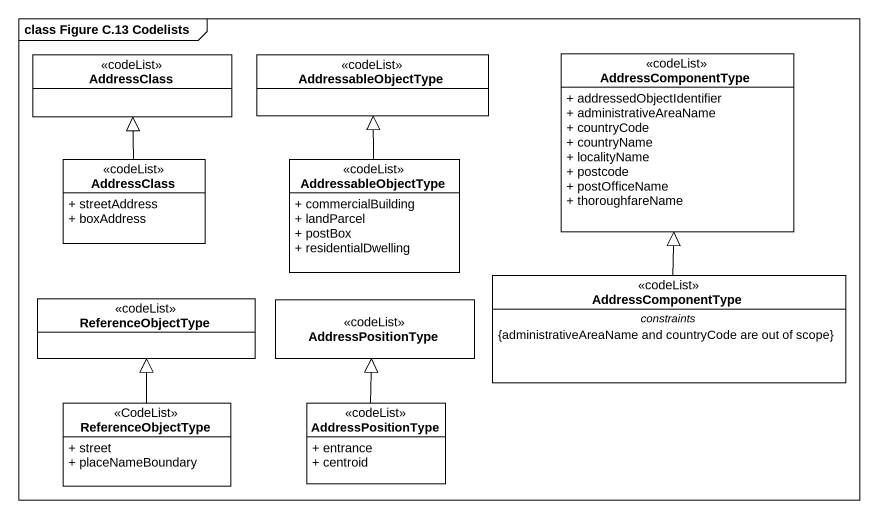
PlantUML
@startuml
mainframe class Figure C.13 Codelists
hide circle
hide empty members
skinparam classAttributeIconSize 0
class AddressClass <<codeList>> #FFFFFF
class AddressableObjectType <<codeList>> #FFFFFF
class AddressComponentType <<codeList>> #FFFFFF {
  + addressedObjectIdentifier
  + administrativeAreaName
  + countryCode
  + countryName
  + localityName
  + postcode
  + postOfficeName
  + thoroughfareName
}
class "AddressClass" as AddressClass_2 <<codeList>> #FFFFFF {
  + streetAddress
  + boxAddress
}
class "AddressableObjectType" as AddressableObjectType_2 <<codeList>> #FFFFFF {
  + commercialBuilding
  + landParcel
  + postBox
  + residentialDwelling
}
class "AddressComponentType" as AddressComponentType_2 <<codeList>> #FFFFFF {
  -- constraints --
  {administrativeAreaName and countryCode are out of scope}
}
class ReferenceObjectType <<codeList>> #FFFFFF
class AddressPositionType <<codeList>> #FFFFFF
class "ReferenceObjectType" as ReferenceObjectType_2 <<CodeList>> #FFFFFF {
  + street
  + placeNameBoundary
}
class "AddressPositionType" as AddressPositionType_2 <<codeList>> #FFFFFF {
  + entrance
  + centroid
}
AddressClass_2 -up-|> AddressClass
AddressableObjectType_2 -up-|> AddressableObjectType
AddressComponentType_2 -up-|> AddressComponentType
ReferenceObjectType_2 -up-|> ReferenceObjectType
AddressPositionType_2 -up-|> AddressPositionType
@enduml
